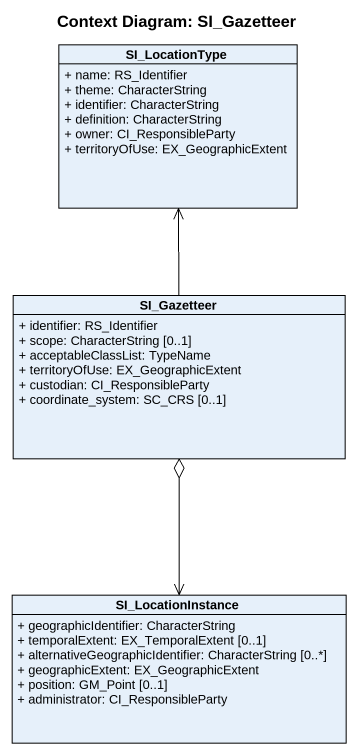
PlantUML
@startuml
title Context Diagram: SI_Gazetteer
hide circle
hide empty members
skinparam classAttributeIconSize 0
class SI_LocationType {
  + name: RS_Identifier
  + theme: CharacterString
  + identifier: CharacterString
  + definition: CharacterString
  + owner: CI_ResponsibleParty
  + territoryOfUse: EX_GeographicExtent
}
class SI_Gazetteer {
  + identifier: RS_Identifier
  + scope: CharacterString [0..1]
  + acceptableClassList: TypeName
  + territoryOfUse: EX_GeographicExtent
  + custodian: CI_ResponsibleParty
  + coordinate_system: SC_CRS [0..1]
}
class SI_LocationInstance {
  + geographicIdentifier: CharacterString
  + temporalExtent: EX_TemporalExtent [0..1]
  + alternativeGeographicIdentifier: CharacterString [0..*]
  + geographicExtent: EX_GeographicExtent
  + position: GM_Point [0..1]
  + administrator: CI_ResponsibleParty
}
SI_Gazetteer -up-> SI_LocationType
SI_LocationInstance <-up-o SI_Gazetteer
@enduml
